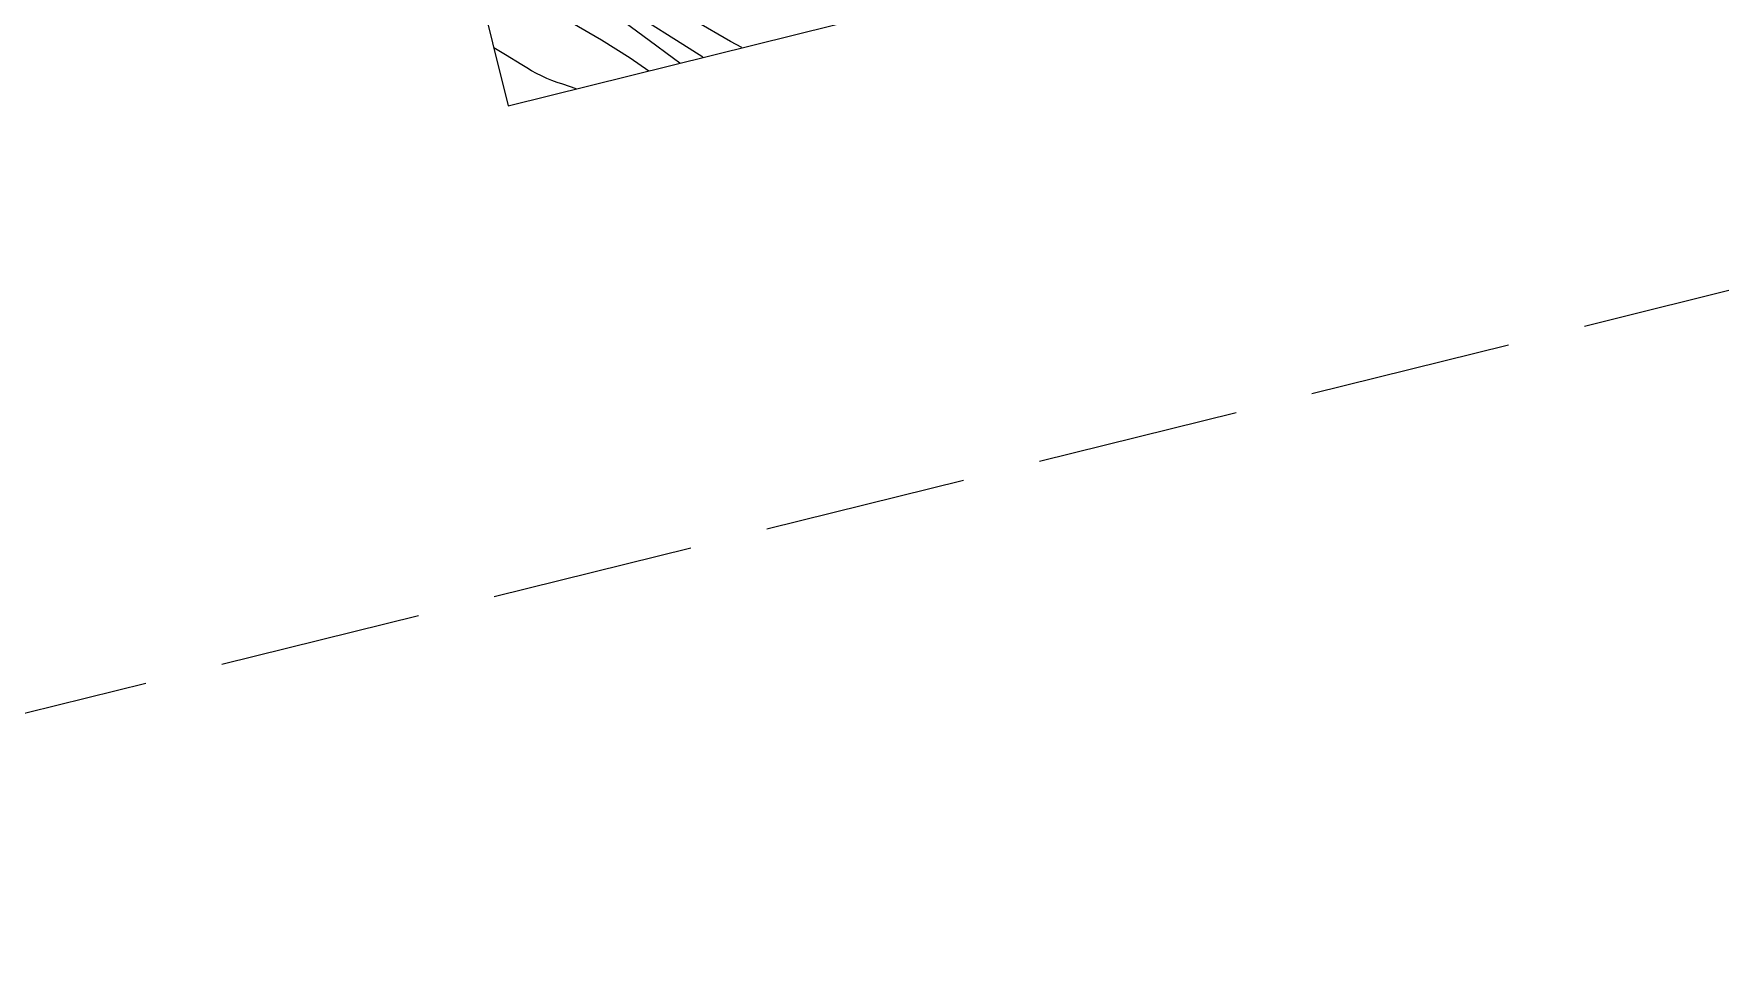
# Model space of a CAD drawing. Header units: millimetres. Extents: x -6376 to 18241, y -2739 to 17970.
# Drawn here: x 11329 to 12504, y 1410 to 2060 of the extents above; entities that cross this region are included whole.
import ezdxf

# ---------------------------------------------------------------- set-up
doc = ezdxf.new("R2010")
doc.units = ezdxf.units.MM
doc.header["$MEASUREMENT"] = 0
doc.linetypes.add('Невидимі', pattern=[195.611112, 141.111112, -54.5])
doc.layers.add('102 Колони', color=7, linetype='Continuous')
doc.layers.add('103 Балки', color=7, linetype='Continuous')
doc.layers.add('102 Колони_Ном._пера__1', color=18, linetype='Continuous', lineweight=25, true_color=0x040404)
doc.layers.add('103 Балки_Ном._пера__38', color=253, linetype='Continuous', lineweight=13, true_color=0xa4a4a4)
doc.layers.add('102 Колони_Ном._пера__3', color=255, linetype='Continuous', lineweight=13)

# ---------------------------------------------------------------- blocks, each defined once
blk = doc.blocks.new('*X38')
at = {"layer": '102 Колони_Ном._пера__3', "color": 255, "linetype": 'Continuous', "lineweight": 13}
for p, q in [((11704, 2067.8), (11724.4, 2056.1)), ((11757.5, 2055.5), (11740.7, 2067.8)), ((11780.9, 2052.7), (11751.5, 2071.5)), ((11814.1, 2055), (11789.4, 2069.4)), ((11724.4, 2056.1), (11744.3, 2043.6)), ((11657.4, 2045.5), (11649.3, 2050.5)), ((11668.8, 2038.6), (11657.4, 2045.5)), ((11774.4, 2043.1), (11757.5, 2055.5)), ((11795, 2043.9), (11780.9, 2052.7)), ((11822, 2050.6), (11814.1, 2055)), ((11672.2, 2036.5), (11668.8, 2038.6)), ((11675.6, 2034.5), (11672.2, 2036.5)), ((11679.1, 2032.6), (11675.6, 2034.5)), ((11682.6, 2030.9), (11679.1, 2032.6)), ((11744.3, 2043.6), (11757.3, 2034.5)), ((11778.9, 2039.9), (11774.4, 2043.1)), ((11686.2, 2029.2), (11682.6, 2030.9)), ((11689.8, 2027.7), (11686.2, 2029.2)), ((11693.5, 2026.4), (11689.8, 2027.7)), ((11697.3, 2025.1), (11693.5, 2026.4)), ((11706.6, 2021.9), (11697.3, 2025.1))]:
    blk.add_line(p, q, dxfattribs=at)
blk = doc.blocks.new('Колона_4', base_point=(11968.1, 2529.9))
at = {"layer": '102 Колони_Ном._пера__1', "color": 18, "linetype": 'Continuous', "lineweight": 25, "true_color": 0x040404, "flags": 128}
blk.add_lwpolyline([(11659.3, 2010.1), (12484.2, 2215.1), (12276.9, 3049.7), (11452, 2844.8)], close=True, dxfattribs=at)
at = {"layer": '102 Колони', "color": 18, "lineweight": 25, "true_color": 0x040404}
blk.add_blockref('*X38', (0, 0), dxfattribs=at)
blk = doc.blocks.new('Балка_1', base_point=(18007.4, 4246.5))
at = {"layer": '103 Балки_Ном._пера__38', "color": 253, "linetype": 'Невидимі', "lineweight": 13, "true_color": 0xa4a4a4}
blk.add_line((18241.2, 3305.1), (-6089.3, -2738.8), dxfattribs=at)

msp = doc.modelspace()

# ---------------------------------------------------------------- block references
at = {"layer": '102 Колони', "color": 18, "lineweight": 25, "true_color": 0x040404}
msp.add_blockref('Колона_4', (11968.1, 2529.9), dxfattribs=at)
at = {"layer": '103 Балки', "color": 253, "lineweight": 13, "true_color": 0xa4a4a4}
msp.add_blockref('Балка_1', (18007.4, 4246.5), dxfattribs=at)

doc.saveas('drawing.dxf')
